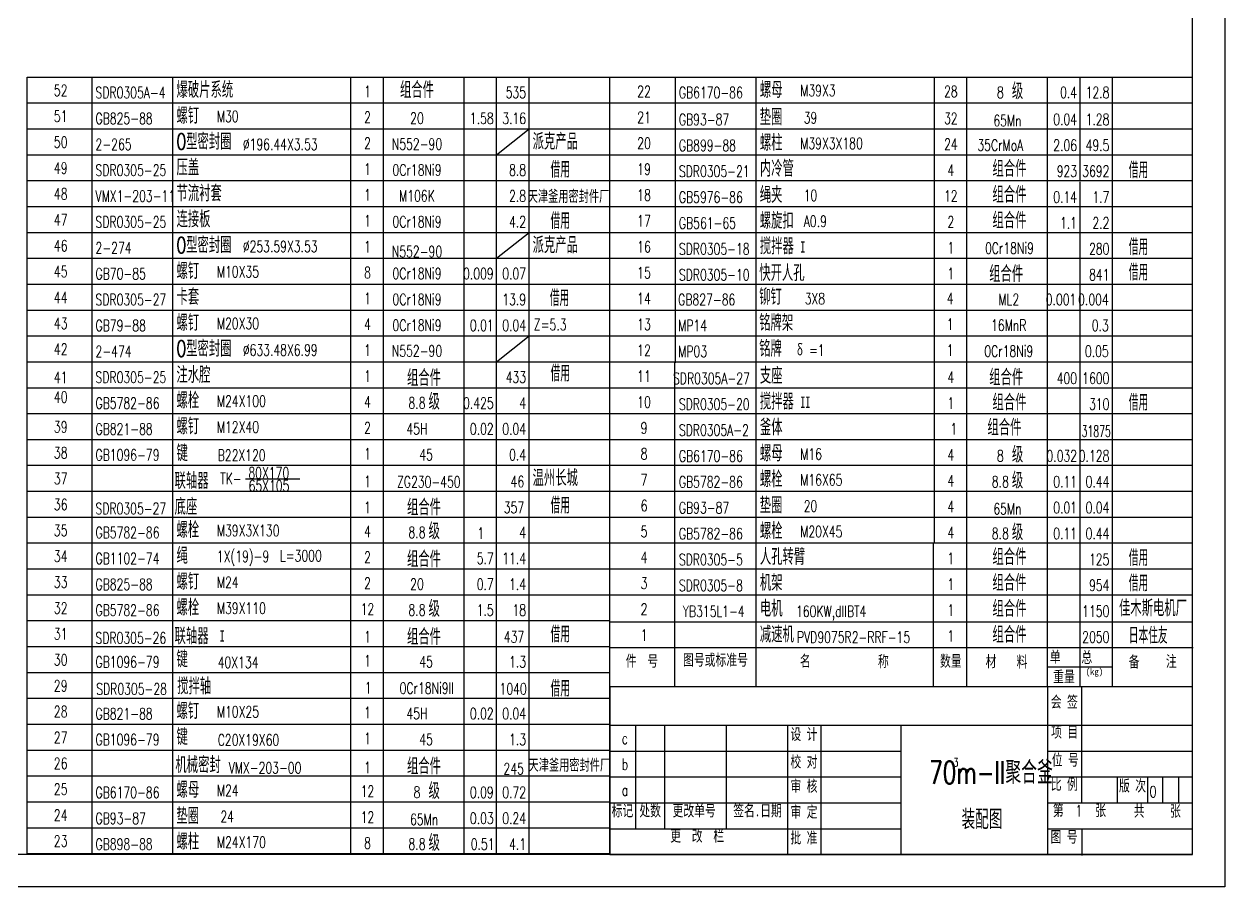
# Model space of a CAD drawing. Extents: x -1586 to 4745, y 878 to 5807.
# Drawn here: x -1363.5 to -992.5, y 4755.8 to 5022.5 of the extents above; entities that cross this region are included whole.
import ezdxf
from ezdxf.enums import TextEntityAlignment as Align

# ---------------------------------------------------------------- set-up
doc = ezdxf.new("R2010")
doc.units = 0
doc.header["$MEASUREMENT"] = 0
for name, color, linetype in [('主体层', 1, 'CONTINUOUS'), ('剖面层', 3, 'CONTINUOUS'), ('图块层', 7, 'CONTINUOUS'), ('文字层', 6, 'CONTINUOUS')]:
    doc.layers.add(name, color=color, linetype=linetype)
doc.styles.add('FS', font='SIMFANG.TTF', dxfattribs={"width": 0.66})
doc.styles.add('HZ', font='txt', dxfattribs={"width": 0.68, "bigfont": 'hztxt'})
doc.styles.get("Standard").update_dxf_attribs({"font": 'txt.shx', "width": 0.7, "bigfont": 'hztxt.shx'})

msp = doc.modelspace()

# ---------------------------------------------------------------- linework, layer by layer
at = {"layer": '主体层'}
for p, q in [((-1182.487, 4817.795), (-1002.487, 4817.795)), ((-1182.487, 4817.795), (-1182.487, 4765.795)), ((-1047.308, 4817.795), (-1047.308, 4765.795)), ((-1002.487, 4765.795), (-1002.487, 4817.795)), ((-1182.487, 4765.795), (-1002.487, 4765.795))]:
    msp.add_line(p, q, dxfattribs=at)
at = {"layer": '剖面层'}
for p, q in [((-992.487, 5806.795), (-992.487, 4755.795)), ((-1217.487, 4982.13), (-1207.487, 4990.13)), ((-1217.487, 4950.13), (-1207.487, 4958.13)), ((-1217.487, 4918.13), (-1207.487, 4926.13))]:
    msp.add_line(p, q, dxfattribs=at)
at = {"layer": '图块层', "color": 1}
for p, q in [((-1002.487, 4765.795), (-1002.487, 5796.795)), ((-1002.487, 4780.795), (-1002.487, 5166.295)), ((-1362.487, 4766.13), (-1362.487, 5006.13)), ((-1182.487, 4766.13), (-1182.487, 5006.13)), ((-1182.487, 4826.13), (-1182.487, 4846.13)), ((-1182.487, 4817.795), (-1182.487, 4837.795)), ((-1002.487, 4765.795), (-1561.487, 4765.795))]:
    msp.add_line(p, q, dxfattribs=at)
at = {"layer": '图块层'}
for p, q in [((-1362.487, 5006.13), (-1182.487, 5006.13)), ((-1342.487, 4890.13), (-1342.487, 5006.13)), ((-1317.487, 4890.13), (-1317.487, 5006.13)), ((-1262.487, 4915.35), (-1262.487, 5006.13)), ((-1252.487, 4890.13), (-1252.487, 5006.13)), ((-1227.487, 4915.35), (-1227.487, 5006.13)), ((-1217.487, 4886.13), (-1217.487, 5006.13)), ((-1207.487, 4902.13), (-1207.487, 5006.13)), ((-1182.487, 5006.13), (-1002.487, 5006.13)), ((-1162.275, 4977.795), (-1162.275, 5006.13)), ((-1137.275, 4977.795), (-1137.275, 5006.13)), ((-1082.275, 4977.795), (-1082.275, 5006.13)), ((-1072.275, 4977.795), (-1072.275, 5006.13)), ((-1047.275, 4977.795), (-1047.275, 5006.13)), ((-1037.275, 4974.13), (-1037.275, 5006.13)), ((-1027.275, 4977.795), (-1027.275, 5006.13)), ((-1362.487, 4998.13), (-1182.487, 4998.13)), ((-1182.487, 4998.13), (-1002.487, 4998.13)), ((-1362.487, 4990.13), (-1002.487, 4990.13)), ((-1162.275, 4969.795), (-1162.275, 4989.795)), ((-1162.275, 4969.795), (-1162.275, 4989.795)), ((-1162.275, 4985.795), (-1162.275, 4989.795)), ((-1137.275, 4969.795), (-1137.275, 4989.795)), ((-1137.275, 4969.795), (-1137.275, 4989.795)), ((-1137.275, 4985.795), (-1137.275, 4989.795)), ((-1082.275, 4969.795), (-1082.275, 4989.795)), ((-1082.275, 4969.795), (-1082.275, 4989.795)), ((-1082.275, 4985.795), (-1082.275, 4989.795)), ((-1072.275, 4969.795), (-1072.275, 4989.795)), ((-1072.275, 4969.795), (-1072.275, 4989.795)), ((-1072.275, 4985.795), (-1072.275, 4989.795)), ((-1047.275, 4969.795), (-1047.275, 4989.795)), ((-1047.275, 4969.795), (-1047.275, 4989.795)), ((-1047.275, 4985.795), (-1047.275, 4989.795)), ((-1037.275, 4981.795), (-1037.275, 4989.795)), ((-1037.275, 4975.795), (-1037.275, 4989.795)), ((-1027.275, 4969.795), (-1027.275, 4989.795)), ((-1027.275, 4969.795), (-1027.275, 4989.795)), ((-1027.275, 4985.795), (-1027.275, 4989.795)), ((-1252.487, 4979.35), (-1252.487, 4983.35)), ((-1362.487, 4982.13), (-1002.487, 4982.13)), ((-1252.487, 4971.35), (-1252.487, 4975.35)), ((-1362.487, 4974.13), (-1002.487, 4974.13)), ((-1162.275, 4949.795), (-1162.275, 4973.795)), ((-1162.275, 4953.795), (-1162.275, 4973.795)), ((-1162.275, 4953.795), (-1162.275, 4973.795)), ((-1137.275, 4949.795), (-1137.275, 4973.795)), ((-1137.275, 4953.795), (-1137.275, 4973.795)), ((-1137.275, 4953.795), (-1137.275, 4973.795)), ((-1082.275, 4949.795), (-1082.275, 4973.795)), ((-1082.275, 4953.795), (-1082.275, 4973.795)), ((-1082.275, 4953.795), (-1082.275, 4973.795)), ((-1072.275, 4949.795), (-1072.275, 4973.795)), ((-1072.275, 4953.795), (-1072.275, 4973.795)), ((-1072.275, 4953.795), (-1072.275, 4973.795)), ((-1047.275, 4949.795), (-1047.275, 4973.795)), ((-1047.275, 4953.795), (-1047.275, 4973.795)), ((-1047.275, 4953.795), (-1047.275, 4973.795)), ((-1037.275, 4949.795), (-1037.275, 4973.795)), ((-1037.275, 4959.795), (-1037.275, 4973.795)), ((-1037.275, 4959.795), (-1037.275, 4973.795)), ((-1027.275, 4949.795), (-1027.275, 4973.795)), ((-1027.275, 4953.795), (-1027.275, 4973.795)), ((-1027.275, 4953.795), (-1027.275, 4973.795)), ((-1362.487, 4966.13), (-1002.487, 4966.13)), ((-1252.487, 4963.35), (-1252.487, 4967.35)), ((-1037.275, 4951.795), (-1037.275, 4965.795)), ((-1362.487, 4958.13), (-1002.487, 4958.13)), ((-1362.487, 4950.13), (-1002.487, 4950.13)), ((-1162.275, 4917.795), (-1162.275, 4949.795)), ((-1137.275, 4917.795), (-1137.275, 4949.795)), ((-1082.275, 4917.795), (-1082.275, 4949.795)), ((-1072.275, 4917.795), (-1072.275, 4949.795)), ((-1047.275, 4917.795), (-1047.275, 4949.795)), ((-1037.275, 4909.795), (-1037.275, 4949.795)), ((-1027.275, 4917.795), (-1027.275, 4949.795)), ((-1362.487, 4942.13), (-1002.487, 4942.13)), ((-1362.487, 4934.13), (-1002.487, 4934.13)), ((-1072.275, 4909.795), (-1072.275, 4933.795)), ((-1072.275, 4913.795), (-1072.275, 4933.795)), ((-1027.275, 4901.795), (-1027.275, 4933.795)), ((-1027.275, 4913.795), (-1027.275, 4933.795)), ((-1262.487, 4894.13), (-1262.487, 4928.13)), ((-1362.487, 4926.13), (-1002.487, 4926.13)), ((-1227.487, 4890.13), (-1227.487, 4920.13)), ((-1362.487, 4918.13), (-1002.487, 4918.13)), ((-1162.487, 4862.13), (-1162.487, 4918.13)), ((-1137.275, 4853.795), (-1137.275, 4917.795)), ((-1082.275, 4862.13), (-1082.275, 4917.795)), ((-1047.275, 4817.795), (-1047.275, 4917.795)), ((-1037.275, 4845.795), (-1037.275, 4917.795)), ((-1362.487, 4910.13), (-1002.487, 4910.13)), ((-1252.487, 4907.35), (-1252.487, 4911.35)), ((-1207.487, 4894.13), (-1207.487, 4910.13)), ((-1072.275, 4853.795), (-1072.275, 4909.795)), ((-1362.487, 4902.13), (-1182.487, 4902.13)), ((-1252.487, 4898.13), (-1252.487, 4902.13)), ((-1182.487, 4902.13), (-1002.487, 4902.13)), ((-1027.275, 4853.795), (-1027.275, 4901.795)), ((-1362.487, 4894.13), (-1182.487, 4894.13)), ((-1342.487, 4874.13), (-1342.487, 4894.13)), ((-1342.487, 4870.13), (-1342.487, 4894.13)), ((-1342.487, 4874.13), (-1342.487, 4894.13)), ((-1317.487, 4874.13), (-1317.487, 4894.13)), ((-1262.487, 4874.13), (-1262.487, 4894.13)), ((-1252.487, 4874.13), (-1252.487, 4894.13)), ((-1227.487, 4874.13), (-1227.487, 4894.13)), ((-1217.487, 4870.13), (-1217.487, 4894.13)), ((-1207.487, 4870.13), (-1207.487, 4894.13)), ((-1207.487, 4874.13), (-1207.487, 4894.13)), ((-1182.487, 4894.13), (-1002.487, 4894.13)), ((-1362.487, 4886.13), (-1182.487, 4886.13)), ((-1317.487, 4866.13), (-1317.487, 4886.13)), ((-1317.487, 4866.13), (-1317.487, 4886.13)), ((-1262.487, 4866.13), (-1262.487, 4886.13)), ((-1262.487, 4866.13), (-1262.487, 4886.13)), ((-1252.487, 4866.13), (-1252.487, 4886.13)), ((-1252.487, 4866.13), (-1252.487, 4886.13)), ((-1227.487, 4866.13), (-1227.487, 4886.13)), ((-1227.487, 4866.13), (-1227.487, 4886.13)), ((-1182.487, 4886.13), (-1002.487, 4886.13)), ((-1362.487, 4878.13), (-1182.487, 4878.13)), ((-1182.487, 4878.13), (-1002.487, 4878.13)), ((-1047.275, 4857.795), (-1047.275, 4877.795)), ((-1027.275, 4857.795), (-1027.275, 4877.795)), ((-1027.275, 4857.795), (-1027.275, 4877.795)), ((-1362.487, 4870.13), (-1182.487, 4870.13)), ((-1342.487, 4842.13), (-1342.487, 4870.13)), ((-1317.487, 4842.13), (-1317.487, 4870.13)), ((-1262.487, 4842.13), (-1262.487, 4870.13)), ((-1252.487, 4842.13), (-1252.487, 4870.13)), ((-1227.487, 4842.13), (-1227.487, 4870.13)), ((-1217.487, 4838.13), (-1217.487, 4870.13)), ((-1207.487, 4842.13), (-1207.487, 4870.13)), ((-1182.487, 4870.13), (-1002.487, 4870.13)), ((-1037.275, 4855.795), (-1037.275, 4869.795)), ((-1362.487, 4862.13), (-1182.487, 4862.13)), ((-1342.487, 4842.13), (-1342.487, 4862.13)), ((-1342.487, 4838.13), (-1342.487, 4862.13)), ((-1317.487, 4842.13), (-1317.487, 4862.13)), ((-1317.487, 4838.13), (-1317.487, 4862.13)), ((-1262.487, 4842.13), (-1262.487, 4862.13)), ((-1262.487, 4838.13), (-1262.487, 4862.13)), ((-1252.487, 4842.13), (-1252.487, 4862.13)), ((-1252.487, 4838.13), (-1252.487, 4862.13)), ((-1227.487, 4842.13), (-1227.487, 4862.13)), ((-1227.487, 4838.13), (-1227.487, 4862.13)), ((-1207.487, 4842.13), (-1207.487, 4862.13)), ((-1207.487, 4838.13), (-1207.487, 4862.13)), ((-1182.487, 4862.13), (-1002.487, 4862.13)), ((-1162.487, 4842.13), (-1162.487, 4862.13)), ((-1082.487, 4817.795), (-1082.487, 4862.13)), ((-1362.487, 4854.13), (-1182.487, 4854.13)), ((-1342.487, 4822.13), (-1342.487, 4854.13)), ((-1317.487, 4822.13), (-1317.487, 4854.13)), ((-1262.487, 4806.13), (-1262.487, 4854.13)), ((-1252.487, 4822.13), (-1252.487, 4854.13)), ((-1227.487, 4814.13), (-1227.487, 4854.13)), ((-1217.487, 4814.13), (-1217.487, 4854.13)), ((-1207.487, 4822.13), (-1207.487, 4854.13)), ((-1182.487, 4854.13), (-1002.487, 4854.13)), ((-1162.487, 4817.795), (-1162.487, 4854.13)), ((-1137.275, 4817.795), (-1137.275, 4853.795)), ((-1072.275, 4817.795), (-1072.275, 4853.795)), ((-1027.275, 4833.795), (-1027.275, 4853.795)), ((-1362.487, 4846.13), (-1182.487, 4846.13)), ((-1182.487, 4846.13), (-1002.487, 4846.13)), ((-1037.275, 4817.795), (-1037.275, 4845.795)), ((-1027.275, 4817.795), (-1027.275, 4845.795)), ((-1362.487, 4838.13), (-1182.487, 4838.13)), ((-1342.487, 4806.13), (-1342.487, 4838.13)), ((-1342.487, 4814.13), (-1342.487, 4838.13)), ((-1252.487, 4806.13), (-1252.487, 4838.13)), ((-1252.487, 4814.13), (-1252.487, 4838.13)), ((-1207.487, 4818.13), (-1207.487, 4838.13)), ((-1207.487, 4798.13), (-1207.487, 4838.13)), ((-1182.487, 4837.795), (-1002.487, 4837.795)), ((-1362.487, 4830.13), (-1182.487, 4830.13)), ((-1182.275, 4829.795), (-1002.275, 4829.795)), ((-1317.487, 4806.13), (-1317.487, 4823.35)), ((-1047.275, 4823.795), (-1027.275, 4823.795)), ((-1362.487, 4822.13), (-1182.487, 4822.13)), ((-1036.743, 4781.573), (-1036.743, 4817.795)), ((-1362.487, 4814.13), (-1182.487, 4814.13)), ((-1317.487, 4766.13), (-1317.487, 4814.13)), ((-1262.487, 4766.13), (-1262.487, 4814.13)), ((-1227.487, 4766.13), (-1227.487, 4814.13)), ((-1217.487, 4766.13), (-1217.487, 4814.13)), ((-1362.487, 4806.13), (-1182.487, 4806.13)), ((-1342.487, 4766.13), (-1342.487, 4806.13)), ((-1252.487, 4766.13), (-1252.487, 4806.13)), ((-1182.487, 4805.795), (-1002.487, 4805.795)), ((-1182.487, 4805.795), (-1127.487, 4805.795)), ((-1174.487, 4773.795), (-1174.487, 4805.795)), ((-1165.487, 4773.795), (-1165.487, 4805.795)), ((-1146.472, 4773.795), (-1146.472, 4805.795)), ((-1127.487, 4765.795), (-1127.487, 4805.795)), ((-1117.284, 4765.795), (-1117.284, 4805.795)), ((-1092.487, 4765.795), (-1092.487, 4805.795)), ((-1362.487, 4798.13), (-1182.487, 4798.13)), ((-1252.487, 4795.35), (-1252.487, 4799.35)), ((-1207.487, 4766.13), (-1207.487, 4798.13)), ((-1182.487, 4797.795), (-1132.461, 4797.795)), ((-1182.487, 4797.795), (-1092.487, 4797.795)), ((-1047.308, 4797.795), (-1002.487, 4797.795)), ((-1362.487, 4790.13), (-1182.487, 4790.13)), ((-1182.487, 4789.795), (-1132.461, 4789.795)), ((-1182.487, 4789.795), (-1092.487, 4789.795)), ((-1047.308, 4789.795), (-1002.487, 4789.795)), ((-1025.669, 4781.795), (-1025.669, 4789.795)), ((-1016.328, 4781.795), (-1016.328, 4789.795)), ((-1011.717, 4781.795), (-1011.717, 4789.76)), ((-1006.77, 4781.795), (-1006.77, 4789.76)), ((-1362.487, 4782.13), (-1182.487, 4782.13)), ((-1182.487, 4781.795), (-1092.487, 4781.795)), ((-1047.308, 4781.795), (-1002.487, 4781.795)), ((-1362.487, 4774.13), (-1182.487, 4774.13)), ((-1182.487, 4773.795), (-1092.487, 4773.795)), ((-1047.308, 4773.795), (-1002.487, 4773.795)), ((-1036.639, 4765.559), (-1036.639, 4773.559)), ((-1362.487, 4766.13), (-1182.487, 4766.13)), ((-992.487, 4755.795), (-1586.487, 4755.795))]:
    msp.add_line(p, q, dxfattribs=at)
at = {"layer": '文字层'}
for p, q in [((-1295.115, 4882.003), (-1278.31, 4882.003)), ((-1043.498, 4765.781), (-1043.498, 4765.781)), ((-1043.498, 4765.781), (-1043.498, 4765.781))]:
    msp.add_line(p, q, dxfattribs=at)

# ---------------------------------------------------------------- texts
at = {"layer": '图块层', "style": 'FS', "width": 0.7}
for s, p in [('件  号', (-1177.593, 4823.937)), ('图号或标准号', (-1159.912, 4824.264)), ('名', (-1123.82, 4823.916)), ('称', (-1099.699, 4823.804)), ('数量', (-1080.528, 4823.907)), ('材', (-1066.434, 4823.804)), ('料', (-1056.854, 4823.691)), ('单', (-1046.579, 4825.181)), ('总', (-1036.824, 4825.048)), ('备', (-1022.221, 4823.691)), ('注', (-1010.719, 4823.817)), ('重量', (-1045.565, 4819.059)), ('会 签', (-1046.295, 4811.304)), ('设 计', (-1126.73, 4801.281)), ('项 目', (-1046.209, 4802.006)), ('位 号', (-1045.987, 4793.361)), ('校 对', (-1126.73, 4792.781)), ('比 例', (-1046.305, 4785.858)), ('审 核', (-1126.73, 4785.281)), (' 版 次', (-1026.896, 4785.38)), ('标记', (-1181.97, 4777.658)), ('处数', (-1173.411, 4777.658)), ('更改单号', (-1163.145, 4777.658)), ('签名.日期', (-1144.423, 4777.658)), ('审 定', (-1126.73, 4777.281)), ('第', (-1045.659, 4777.76)), ('张', (-1032.583, 4777.76)), ('共', (-1020.661, 4777.555)), ('张', (-1009.454, 4777.555)), ('更  改  栏', (-1163.891, 4769.872)), ('批 准', (-1126.745, 4769.281)), ('图 号', (-1046.372, 4769.574))]:
    msp.add_text(s, height=3.5, dxfattribs=at).set_placement(p)
at = {"layer": '图块层', "style": 'FS'}
msp.add_text('(kg)', height=2, dxfattribs=at).set_placement((-1035.541, 4821.353))
at = {"layer": '图块层', "width": 0.7}
for s, p in [('c', (-1177.854, 4799.991)), ('b', (-1177.854, 4791.991)), ('a', (-1177.854, 4783.991))]:
    msp.add_text(s, height=3.5, dxfattribs=at).set_placement(p, align=Align.CENTER)
at = {"layer": '文字层', "width": 0.7}
for s, height, p in [('爆破片系统', 5, (-1316.385, 4999.699)), ('螺母', 5, (-1136.172, 4999.699)), ('SDR0305A-4', 3.5, (-1341.4, 4999.589)), ('GB6170-86', 3.5, (-1161.187, 4999.589)), ('M39X3', 3.5, (-1123.693, 5000.211)), ('GB825-88', 3.5, (-1341.4, 4991.589)), ('螺钉', 5, (-1316.385, 4991.699)), ('M30', 3.5, (-1303.906, 4992.211)), ('GB93-87', 3.5, (-1161.187, 4991.253)), ('垫圈', 5, (-1136.212, 4991.251)), ('39', 3.5, (-1122.622, 4991.799)), ('2-265', 3.5, (-1341.4, 4983.589)), ('0型密封圈', 5, (-1316.385, 4983.699)), ('%%c196.44X3.53', 3.5, (-1295.907, 4983.589)), ('派克产品', 5, (-1206.385, 4983.699)), ('GB899-88', 3.5, (-1161.187, 4983.253)), ('螺柱', 5, (-1136.172, 4983.363)), ('M39X3X180', 3.5, (-1123.693, 4983.875)), ('SDR0305-25', 3.5, (-1341.4, 4975.589)), ('压盖', 5, (-1316.385, 4975.699)), ('内冷管', 5, (-1136.172, 4975.363)), ('SDR0305-21', 3.5, (-1161.187, 4975.253)), ('节流衬套', 5, (-1316.385, 4967.699)), ('绳夹', 5, (-1136.212, 4967.251)), ('VMX1-203-11', 3.5, (-1341.4, 4967.589)), ('GB5976-86', 3.5, (-1161.187, 4967.253)), ('10', 3.5, (-1122.622, 4967.799)), ('连接板', 5, (-1316.385, 4959.699)), ('螺旋扣', 5, (-1136.212, 4959.251)), ('SDR0305-25', 3.5, (-1341.4, 4959.589)), ('GB561-65', 3.5, (-1161.187, 4959.253)), ('A0.9', 3.5, (-1122.622, 4959.799)), ('0型密封圈', 5, (-1316.385, 4951.699)), ('派克产品', 5, (-1206.385, 4951.699)), ('搅拌器', 5, (-1136.172, 4951.363)), ('2-274', 3.5, (-1341.4, 4951.589)), ('%%c253.59X3.53', 3.5, (-1295.907, 4952.011)), ('SDR0305-18', 3.5, (-1161.187, 4951.253)), ('GB70-85', 3.5, (-1341.4, 4943.589)), ('螺钉', 5, (-1316.385, 4943.699)), ('M10X35', 3.5, (-1303.906, 4944.211)), ('SDR0305-10', 3.5, (-1161.187, 4943.253)), ('快开人孔 ', 5, (-1136.362, 4943.093)), ('SDR0305-27', 3.5, (-1341.4, 4935.589)), ('卡套', 5, (-1316.385, 4935.699)), ('GB827-86', 3.5, (-1161.4, 4935.589)), ('铆钉', 5, (-1136.385, 4935.699)), ('GB79-88', 3.5, (-1341.4, 4927.589)), ('螺钉', 5, (-1316.385, 4927.699)), ('M20X30', 3.5, (-1303.906, 4928.211)), ('MP14', 3.5, (-1161.4, 4927.589)), ('铭牌架', 5, (-1136.385, 4927.699)), ('0型密封圈', 5, (-1316.385, 4919.699)), ('%%c633.48X6.99', 3.5, (-1295.907, 4920.011)), ('铭牌', 5, (-1136.385, 4919.699)), ('2-474', 3.5, (-1341.4, 4919.589)), ('MP03', 3.5, (-1161.4, 4919.589)), ('注水腔', 5, (-1316.425, 4911.587)), ('支座', 5, (-1136.172, 4911.363)), ('SDR0305-25', 3.5, (-1341.4, 4911.589)), ('SDR0305A-27', 3.5, (-1162.996, 4911.253)), ('螺栓', 5, (-1316.385, 4903.699)), ('搅拌器', 5, (-1136.172, 4903.363)), ('GB5782-86', 3.5, (-1341.4, 4903.589)), ('M24X100', 3.5, (-1303.906, 4904.211)), ('SDR0305-20', 3.5, (-1161.187, 4903.253)), ('螺钉', 5, (-1316.385, 4895.699)), ('GB821-88', 3.5, (-1341.4, 4895.589)), ('M12X40', 3.5, (-1303.906, 4896.211)), ('SDR0305A-2', 3.5, (-1161.187, 4895.253)), ('釜体 ', 5, (-1136.172, 4895.363)), ('GB1096-79', 3.5, (-1341.4, 4887.589)), ('键', 5, (-1316.385, 4887.424)), ('B22X120', 3.5, (-1303.662, 4887.48)), ('GB6170-86', 3.5, (-1161.187, 4887.253)), ('螺母', 5, (-1136.172, 4887.363)), ('M16', 3.5, (-1123.693, 4887.875)), ('联轴器', 5, (-1316.971, 4878.842)), ('80X170', 3.5, (-1294.178, 4882.032)), ('温州长城', 5, (-1206.385, 4879.699)), ('GB5782-86', 3.5, (-1161.187, 4879.253)), ('螺栓', 5, (-1136.172, 4879.363)), ('M16X65', 3.5, (-1123.693, 4879.875)), ('65X105', 3.5, (-1294.112, 4878.046)), ('底座', 5, (-1316.971, 4870.842)), ('垫圈', 5, (-1136.212, 4871.251)), ('20', 3.5, (-1122.622, 4871.799)), ('SDR0305-27', 3.5, (-1341.414, 4871.018)), ('GB93-87', 3.5, (-1161.187, 4871.253)), ('螺栓', 5, (-1316.385, 4863.699)), ('M39X3X130', 3.5, (-1303.906, 4864.211)), ('螺栓', 5, (-1136.172, 4863.363)), ('GB5782-86', 3.5, (-1341.4, 4863.589)), ('GB5782-86', 3.5, (-1161.187, 4863.253)), ('M20X45', 3.5, (-1123.693, 4863.875)), ('绳', 5, (-1316.385, 4855.699)), ('1X(19)-9', 3.5, (-1303.906, 4856.211)), ('人孔转臂', 5, (-1136.172, 4855.363)), ('GB1102-74', 3.5, (-1341.4, 4855.589)), ('L=3000', 3.5, (-1284.429, 4856.441)), ('SDR0305-5', 3.5, (-1161.187, 4855.253)), ('螺钉', 5, (-1316.385, 4847.699)), ('机架', 5, (-1136.172, 4847.363)), ('GB825-88', 3.5, (-1341.4, 4847.589)), ('M24', 3.5, (-1303.906, 4848.211)), ('SDR0305-8', 3.5, (-1161.187, 4847.253)), ('GB5782-86', 3.5, (-1341.4, 4839.589)), ('螺栓', 5, (-1316.385, 4839.699)), ('M39X110', 3.5, (-1303.906, 4840.211)), ('YB315L1-4', 3.5, (-1159.984, 4839.249)), ('电机', 5, (-1136.172, 4839.363)), ('160KW,dIIBT4', 3.5, (-1125.009, 4839.249)), ('佳木斯电机厂', 5, (-1025.22, 4839.484)), ('SDR0305-26', 3.5, (-1341.414, 4831.018)), ('联轴器', 5, (-1316.971, 4830.842)), ('减速机', 5, (-1136.172, 4831.363)), ('PVD9075R2-RRF-15', 3.5, (-1124.725, 4831.249)), ('GB1096-79', 3.5, (-1341.4, 4823.589)), ('键', 5, (-1316.385, 4823.699)), ('40X134', 3.5, (-1303.662, 4823.48)), ('搅拌轴', 5, (-1316.172, 4815.363)), ('SDR0305-28', 3.5, (-1341.187, 4815.253)), ('螺钉', 5, (-1316.385, 4807.699)), ('GB821-88', 3.5, (-1341.4, 4807.589)), ('M10X25', 3.5, (-1303.906, 4808.211)), ('键', 5, (-1316.385, 4799.699)), ('GB1096-79', 3.5, (-1341.4, 4799.589)), ('C20X19X60', 3.5, (-1303.662, 4799.48)), ('机械密封', 5, (-1316.73, 4791.022)), ('GB6170-86', 3.5, (-1341.4, 4783.253)), ('螺母', 5, (-1316.385, 4783.363)), ('M24', 3.5, (-1303.906, 4783.875)), ('GB93-87', 3.5, (-1341.4, 4775.253)), ('垫圈', 5, (-1316.425, 4775.251)), ('24', 3.5, (-1302.835, 4775.799)), ('螺柱', 5, (-1316.385, 4767.363)), ('M24X170', 3.5, (-1303.906, 4767.875)), ('GB898-88', 3.5, (-1341.4, 4767.253))]:
    msp.add_text(s, height=height, dxfattribs=at).set_placement(p)
for s, height, p in [('组合件', 5, (-1242.103, 4999.657)), ('52', 3.5, (-1352.171, 5000.257)), ('1', 3.5, (-1257.375, 4999.958)), ('22', 3.5, (-1171.958, 4999.921)), ('28', 3.5, (-1077.162, 4999.958)), ('8', 3.5, (-1061.89, 4999.657)), ('级', 5, (-1056.559, 4999.307)), ('51', 3.5, (-1352.171, 4992.257)), ('2', 3.5, (-1257.375, 4991.958)), ('20', 3.5, (-1242.103, 4991.657)), ('21', 3.5, (-1171.958, 4991.921)), ('32', 3.5, (-1077.162, 4991.622)), ('65Mn', 3.5, (-1059.696, 4990.936)), ('50', 3.5, (-1352.171, 4984.257)), ('2', 3.5, (-1257.375, 4983.958)), ('N552-90', 3.5, (-1242.103, 4983.657)), ('20', 3.5, (-1171.958, 4983.921)), ('24', 3.5, (-1077.162, 4983.622)), ('35CrMoA', 3.5, (-1061.89, 4983.321)), ('49', 3.5, (-1352.171, 4976.257)), ('1', 3.5, (-1257.375, 4975.958)), ('0Cr18Ni9', 3.5, (-1242.103, 4975.657)), ('19', 3.5, (-1171.958, 4975.921)), ('4', 3.5, (-1077.162, 4975.622)), ('组合件', 5, (-1059.069, 4975.321)), ('48', 3.5, (-1352.171, 4968.257)), ('组合件', 5, (-1059.069, 4967.321)), ('1', 3.5, (-1257.375, 4967.958)), ('M106K', 3.5, (-1242.103, 4967.657)), ('18', 3.5, (-1171.958, 4967.921)), ('12', 3.5, (-1077.162, 4967.622)), ('组合件', 5, (-1059.069, 4959.321)), ('47', 3.5, (-1352.171, 4960.257)), ('1', 3.5, (-1257.375, 4959.958)), ('0Cr18Ni9', 3.5, (-1242.103, 4959.657)), ('17', 3.5, (-1171.958, 4959.921)), ('2', 3.5, (-1077.162, 4959.622)), ('46', 3.5, (-1352.171, 4952.257)), ('1', 3.5, (-1257.375, 4951.958)), ('N552-90', 3.5, (-1242.103, 4950.437)), ('16', 3.5, (-1171.958, 4951.921)), ('1', 3.5, (-1077.162, 4951.622)), ('0Cr18Ni9', 3.5, (-1059.069, 4951.495)), ('45', 3.5, (-1352.171, 4944.257)), ('8', 3.5, (-1257.375, 4943.958)), ('0Cr18Ni9', 3.5, (-1242.103, 4943.657)), ('15', 3.5, (-1171.958, 4943.921)), ('1', 3.5, (-1077.162, 4943.622)), ('组合件', 5, (-1060.063, 4942.806)), ('44', 3.5, (-1352.171, 4936.257)), ('1', 3.5, (-1257.375, 4935.958)), ('0Cr18Ni9', 3.5, (-1242.103, 4935.657)), ('14', 3.5, (-1171.958, 4935.921)), ('4', 3.5, (-1077.375, 4935.958)), ('ML2', 3.5, (-1059.282, 4935.657)), ('43', 3.5, (-1352.171, 4928.257)), ('4', 3.5, (-1257.375, 4927.958)), ('0Cr18Ni9', 3.5, (-1242.103, 4927.657)), ('13', 3.5, (-1171.958, 4927.921)), ('1', 3.5, (-1077.375, 4927.958)), ('16MnR', 3.5, (-1059.282, 4927.657)), ('42', 3.5, (-1352.171, 4920.257)), ('1', 3.5, (-1257.375, 4919.958)), ('12', 3.5, (-1171.958, 4919.921)), ('1', 3.5, (-1077.375, 4919.958)), ('N552-90', 3.5, (-1242.103, 4919.731)), ('0Cr18Ni9', 3.5, (-1059.282, 4919.657)), ('组合件', 5, (-1239.94, 4910.636)), ('组合件', 5, (-1060.063, 4910.806)), ('41', 3.5, (-1352.171, 4911.572)), ('1', 3.5, (-1257.375, 4911.958)), ('11', 3.5, (-1171.958, 4911.921)), ('4', 3.5, (-1077.162, 4911.622)), ('40', 3.5, (-1352.171, 4905.477)), ('级', 5, (-1236.772, 4903.307)), ('组合件', 5, (-1059.069, 4903.08)), ('4', 3.5, (-1257.375, 4903.958)), ('8.8', 3.5, (-1242.103, 4903.657)), ('10', 3.5, (-1171.958, 4903.921)), ('1', 3.5, (-1077.162, 4903.622)), ('39', 3.5, (-1352.171, 4896.257)), ('2', 3.5, (-1257.375, 4895.958)), ('45H', 3.5, (-1242.103, 4895.657)), ('9', 3.5, (-1171.958, 4895.921)), ('1 ', 3.5, (-1075.121, 4895.622)), ('组合件 ', 5, (-1059.069, 4895.321)), ('38', 3.5, (-1352.171, 4888.257)), ('1', 3.5, (-1257.375, 4887.958)), ('45', 3.5, (-1239.282, 4887.657)), ('8', 3.5, (-1171.958, 4887.921)), ('4', 3.5, (-1077.162, 4887.622)), ('8', 3.5, (-1061.89, 4887.321)), ('级', 5, (-1056.559, 4886.971)), ('37', 3.5, (-1352.171, 4880.257)), ('TK-', 3.5, (-1299.572, 4880.297)), ('1', 3.5, (-1257.39, 4879.387)), ('ZG230-450', 3.5, (-1238.439, 4879.26)), ('7', 3.5, (-1171.958, 4879.921)), ('4', 3.5, (-1077.162, 4879.622)), ('8.8', 3.5, (-1061.89, 4879.321)), ('级', 5, (-1056.559, 4878.971)), ('36', 3.5, (-1352.171, 4872.257)), ('组合件', 5, (-1239.94, 4870.636)), ('6', 3.5, (-1171.958, 4871.921)), ('4', 3.5, (-1077.162, 4871.622)), ('1', 3.5, (-1257.39, 4871.387)), ('65Mn', 3.5, (-1059.696, 4870.936)), ('35', 3.5, (-1352.171, 4864.257)), ('级', 5, (-1236.772, 4863.307)), ('级', 5, (-1056.559, 4862.971)), ('4', 3.5, (-1257.375, 4863.958)), ('8.8', 3.5, (-1242.103, 4863.657)), ('1', 3.5, (-1222.39, 4863.387)), ('5', 3.5, (-1171.958, 4863.921)), ('4', 3.5, (-1077.162, 4863.622)), ('8.8', 3.5, (-1061.89, 4863.321)), ('组合件', 5, (-1059.069, 4855.321)), ('34', 3.5, (-1352.171, 4856.257)), ('2', 3.5, (-1257.375, 4855.958)), ('组合件', 5, (-1239.94, 4854.636)), ('4', 3.5, (-1171.958, 4855.921)), ('1', 3.5, (-1077.162, 4855.622)), ('组合件', 5, (-1059.069, 4847.321)), ('33', 3.5, (-1352.171, 4848.257)), ('2', 3.5, (-1257.375, 4847.958)), ('20', 3.5, (-1242.103, 4847.657)), ('3', 3.5, (-1171.958, 4847.921)), ('3', 3.5, (-1171.958, 4847.921)), ('1', 3.5, (-1077.162, 4847.622)), ('32', 3.5, (-1352.171, 4840.257)), ('12', 3.5, (-1257.375, 4839.958)), ('8.8', 3.5, (-1242.103, 4839.657)), ('级', 5, (-1236.772, 4839.307)), ('2', 3.5, (-1171.958, 4839.921)), ('1', 3.5, (-1077.162, 4839.622)), ('组合件', 5, (-1059.069, 4839.321)), ('31', 3.5, (-1352.171, 4832.257)), ('1', 3.5, (-1257.39, 4831.387)), ('组合件', 5, (-1239.94, 4830.636)), ('1', 3.5, (-1171.958, 4831.921)), ('1', 3.5, (-1077.162, 4831.622)), ('组合件', 5, (-1059.069, 4831.321)), ('30', 3.5, (-1352.171, 4824.257)), ('1', 3.5, (-1257.375, 4823.958)), ('45', 3.5, (-1239.282, 4823.657)), ('29', 3.5, (-1352.171, 4816.257)), ('1', 3.5, (-1257.162, 4815.622)), ('0Cr18Ni9II', 3.5, (-1239.069, 4815.495)), ('28', 3.5, (-1352.171, 4808.257)), ('1', 3.5, (-1257.375, 4807.958)), ('45H', 3.5, (-1242.103, 4807.657)), ('27', 3.5, (-1352.171, 4800.257)), ('1', 3.5, (-1257.375, 4799.958)), ('45', 3.5, (-1239.282, 4799.657)), ('26', 3.5, (-1352.171, 4792.257)), ('1', 3.5, (-1257.344, 4790.937)), ('组合件', 5, (-1239.94, 4790.636)), ('  70m-II聚合釜', 7, (-1069.138, 4787.675)), ('3', 2.625, (-1075.639, 4792.996)), ('25', 3.5, (-1352.171, 4784.257)), ('12', 3.5, (-1257.375, 4783.622)), ('8', 3.5, (-1242.103, 4783.321)), ('级', 5, (-1236.772, 4782.971)), ('0', 3.5, (-1014.714, 4783.499)), ('24', 3.5, (-1352.171, 4776.257)), ('12', 3.5, (-1257.375, 4775.622)), ('装配图', 6, (-1067.571, 4773.692)), ('1', 3.5, (-1037.672, 4777.59)), ('65Mn', 3.5, (-1239.909, 4774.936)), ('23', 3.5, (-1352.171, 4768.257)), ('级', 5, (-1236.772, 4766.971)), ('8', 3.5, (-1257.375, 4767.622)), ('8.8', 3.5, (-1242.103, 4767.321))]:
    msp.add_text(s, height=height, dxfattribs=at).set_placement(p, align=Align.CENTER)
at = {"layer": '文字层'}
for s, width, p in [('535', 0.7, (-1208.402, 4999.627)), ('0.4', 0.7, (-1038.189, 4999.627)), ('12.8', 0.7, (-1028.189, 4999.627)), ('1.58', 0.7, (-1218.402, 4991.627)), ('3.16', 0.7, (-1208.402, 4991.627)), ('0.04', 0.7, (-1038.189, 4991.292)), ('1.28', 0.7, (-1028.189, 4991.292)), ('2.06', 0.7, (-1038.189, 4983.292)), ('49.5', 0.7, (-1028.189, 4983.292)), ('8.8', 0.7, (-1208.402, 4975.627)), ('923', 0.7, (-1038.189, 4975.292)), ('3692', 0.7, (-1028.189, 4975.292)), ('2.8', 0.7, (-1208.402, 4967.627)), ('0.14', 0.7, (-1038.189, 4967.292)), ('1.7', 0.7, (-1028.189, 4967.292)), ('4.2', 0.7, (-1208.402, 4959.627)), ('1.1', 0.7, (-1038.189, 4959.292)), ('2.2', 0.7, (-1028.189, 4959.292)), ('280', 0.7, (-1028.189, 4951.292)), ('0.009', 0.7, (-1218.402, 4943.627)), ('0.07', 0.7, (-1208.402, 4943.627)), ('841', 0.7, (-1028.189, 4943.292)), ('13.9', 0.7, (-1208.402, 4935.627)), ('3X8', 0.7, (-1116.037, 4935.89)), ('0.001', 0.7, (-1038.402, 4935.627)), ('0.004', 0.7, (-1028.402, 4935.627)), ('0.01', 0.7, (-1218.402, 4927.627)), ('0.04', 0.7, (-1208.402, 4927.627)), ('Z=5.3', 0.7, (-1195.907, 4927.858)), ('0.3', 0.7, (-1028.402, 4927.627)), ('=1', 0.7, (-1116.143, 4919.958)), ('0.05', 0.7, (-1028.402, 4919.627)), ('433', 0.7, (-1208.402, 4911.627)), ('400', 0.7, (-1038.189, 4911.292)), ('1600', 0.7, (-1028.189, 4911.292)), ('0.425', 0.7, (-1218.402, 4903.627)), ('4', 0.7, (-1208.402, 4903.627)), ('310', 0.7, (-1028.189, 4903.292)), ('0.02', 0.7, (-1218.402, 4895.627)), ('0.04', 0.7, (-1208.402, 4895.627)), ('31875', 0.6, (-1027.761, 4894.913)), ('0.4', 0.7, (-1208.402, 4887.627)), ('0.032', 0.7, (-1038.189, 4887.292)), ('0.128', 0.7, (-1028.189, 4887.292)), ('46', 0.7, (-1208.988, 4879.342)), ('0.11', 0.7, (-1038.189, 4879.292)), ('0.44', 0.7, (-1028.189, 4879.292)), ('357', 0.7, (-1208.988, 4871.342)), ('0.01', 0.7, (-1038.189, 4871.292)), ('0.04', 0.7, (-1028.189, 4871.292)), ('4', 0.7, (-1208.402, 4863.627)), ('0.11', 0.7, (-1038.189, 4863.292)), ('0.44', 0.7, (-1028.189, 4863.292)), ('5.7', 0.7, (-1218.402, 4855.627)), ('11.4', 0.7, (-1208.402, 4855.627)), ('125', 0.7, (-1028.189, 4855.292)), ('0.7', 0.7, (-1218.402, 4847.627)), ('1.4', 0.7, (-1208.402, 4847.627)), ('954', 0.7, (-1028.189, 4847.292)), ('1.5', 0.7, (-1218.402, 4839.627)), ('18', 0.7, (-1208.402, 4839.627)), ('1150', 0.7, (-1028.189, 4839.292)), ('437', 0.7, (-1208.988, 4831.342)), ('2050', 0.7, (-1028.189, 4831.292)), ('1.3', 0.7, (-1208.402, 4823.627)), ('1040', 0.7, (-1208.189, 4815.292)), ('0.02', 0.7, (-1218.402, 4807.627)), ('0.04', 0.7, (-1208.402, 4807.627)), ('1.3', 0.7, (-1208.402, 4799.627)), ('VMX-203-00', 0.7, (-1277.797, 4790.869)), ('245', 0.7, (-1209.06, 4790.607)), ('0.09', 0.7, (-1218.402, 4783.292)), ('0.72', 0.7, (-1208.402, 4783.292)), ('0.03', 0.7, (-1218.402, 4775.292)), ('0.24', 0.7, (-1208.402, 4775.292)), ('0.51', 0.7, (-1218.143, 4767.292)), ('4.1', 0.7, (-1208.402, 4767.292))]:
    msp.add_text(s, height=3.5, dxfattribs=dict(at, width=width)).set_placement(p, align=Align.RIGHT)
for s, height, style, width, p in [('借用', 5, 'HZ', 0.6, (-1200.828, 4975.055)), ('借用', 5, 'HZ', 0.6, (-1022.212, 4974.875)), ('天津釜用密封件厂', 3.5, 'FS', 0.66, (-1207.892, 4967.585)), ('借用', 5, 'HZ', 0.6, (-1200.828, 4959.191)), ('I', 3.5, 'FS', 0.66, (-1123.693, 4951.875)), ('借用', 5, 'HZ', 0.6, (-1022.212, 4951.099)), ('借用', 5, 'HZ', 0.6, (-1022.212, 4943.258)), ('借用', 5, 'HZ', 0.6, (-1201.076, 4935.332)), ('δ', 3.5, 'FS', 0.66, (-1124.741, 4920.135)), ('借用', 5, 'HZ', 0.6, (-1200.828, 4912.034)), ('借用', 5, 'HZ', 0.6, (-1022.212, 4903.039)), ('II', 3.5, 'FS', 0.66, (-1123.693, 4903.875)), ('借用', 5, 'HZ', 0.6, (-1200.828, 4871.247)), ('借用', 5, 'HZ', 0.6, (-1022.212, 4855.033)), ('借用', 5, 'HZ', 0.6, (-1022.212, 4847.192)), ('I', 3.5, 'FS', 0.66, (-1303.064, 4831.64)), ('借用', 5, 'HZ', 0.6, (-1200.828, 4831.416)), ('日本住友', 5, 'HZ', 0.6, (-1022.212, 4831.035)), ('借用', 5, 'HZ', 0.6, (-1200.828, 4814.64)), ('天津釜用密封件厂', 3.5, 'FS', 0.66, (-1207.638, 4791.801))]:
    msp.add_text(s, height=height, dxfattribs=dict(at, style=style, width=width)).set_placement(p)

doc.saveas('drawing.dxf')
